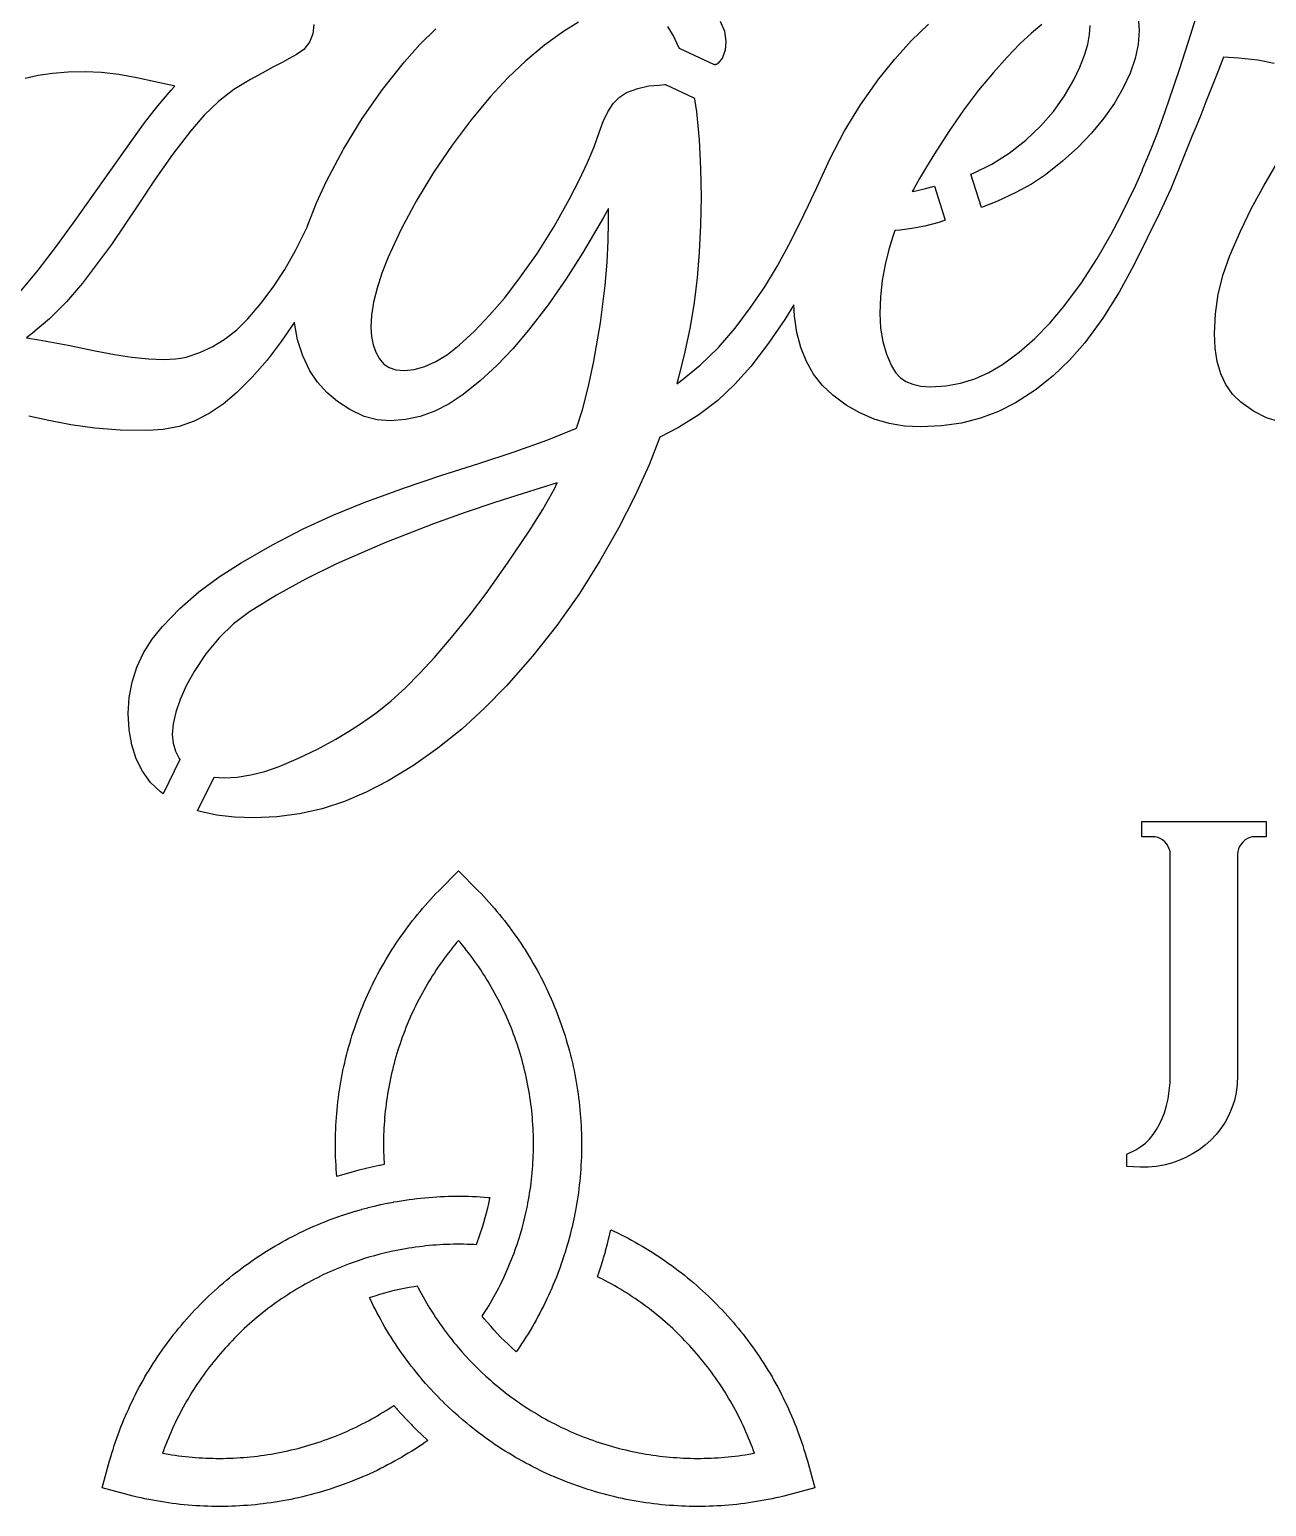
# Model space of a CAD drawing. Header units: inches. Extents: x 0 to 16, y 0 to 9.5.
# Drawn here: x 7.108 to 9.679, y 3.78 to 6.85 of the extents above; entities that cross this region are included whole.
import ezdxf

# ---------------------------------------------------------------- set-up
doc = ezdxf.new("R2010")
doc.units = ezdxf.units.IN
doc.header["$MEASUREMENT"] = 0
doc.layers.add('CUT', color=7, linetype='Continuous')

msp = doc.modelspace()

# ---------------------------------------------------------------- linework, layer by layer
at = {"layer": 'CUT'}
for points in [[(9.2125, 6.8603), (9.1907, 6.8422), (9.1665, 6.8195), (9.1402, 6.7922), (9.1117, 6.7602), (9.0811, 6.7237), (9.0495, 6.6819), (9.0189, 6.6377), (8.9893, 6.5911), (8.9729, 6.564), (8.9585, 6.5398), (8.9462, 6.5188), (8.943, 6.5131), (8.9475, 6.5138), (8.971, 6.5191), (8.9891, 6.5239), (9.0118, 6.4531), (8.9982, 6.4487), (8.969, 6.4412), (8.9423, 6.4357), (8.9179, 6.4324), (8.9071, 6.4319), (8.9025, 6.4193), (8.8946, 6.3927), (8.8869, 6.3614), (8.8806, 6.3277), (8.8769, 6.2937), (8.8756, 6.2591), (8.8772, 6.2292), (8.8817, 6.2012), (8.8893, 6.1748), (8.8997, 6.1503), (8.908, 6.137), (8.9179, 6.1265), (8.9299, 6.1183), (8.9442, 6.1123), (8.9611, 6.1086), (8.9809, 6.1073), (9.0126, 6.1092), (9.0433, 6.1147), (9.0732, 6.1239), (9.1023, 6.1369), (9.1308, 6.1537), (9.1654, 6.179), (9.1982, 6.2074), (9.2293, 6.2391), (9.2585, 6.274), (9.2948, 6.3234), (9.3274, 6.3734), (9.3564, 6.4241), (9.3757, 6.4609), (9.3929, 6.495), (9.4077, 6.5261), (9.4211, 6.5561), (9.4224, 6.561), (9.4316, 6.5816), (9.4413, 6.6051), (9.452, 6.633), (9.4638, 6.6651), (9.4766, 6.7015), (9.4992, 6.7683), (9.5223, 6.8399), (9.546, 6.9163)], [(9.4129, 6.8759), (9.4149, 6.8472), (9.4128, 6.8186), (9.4064, 6.7892), (9.3961, 6.7592), (9.3817, 6.7284), (9.3633, 6.6967), (9.3413, 6.6651), (9.3159, 6.6344), (9.2873, 6.6046), (9.2553, 6.5759), (9.2199, 6.5479), (9.1907, 6.5285), (9.157, 6.5099), (9.1188, 6.492), (9.0874, 6.4795), (9.065, 6.5491), (9.0703, 6.5511), (9.1085, 6.57), (9.1449, 6.5928), (9.1794, 6.6194), (9.2099, 6.6487), (9.2366, 6.6795), (9.2596, 6.7115), (9.2789, 6.745), (9.2914, 6.7714), (9.3011, 6.7961), (9.3079, 6.8187), (9.3118, 6.8392), (9.3131, 6.8576)], [(7.6992, 6.86), (7.697, 6.8406), (7.69, 6.823), (7.6783, 6.8082), (7.6633, 6.7975), (7.6495, 6.79), (7.6335, 6.7813), (7.6144, 6.771), (7.5922, 6.759), (7.5673, 6.7456), (7.5332, 6.7249), (7.5014, 6.7003), (7.4713, 6.6715), (7.4427, 6.6385), (7.4058, 6.5898), (7.3695, 6.5386), (7.334, 6.4849), (7.2785, 6.4029), (7.2183, 6.3225), (7.1854, 6.2838), (7.1496, 6.2482), (7.1112, 6.2156), (7.102, 6.2091), (7.1278, 6.2048), (7.1883, 6.1936), (7.2451, 6.1818), (7.2847, 6.174), (7.3213, 6.1684), (7.3553, 6.1651), (7.3865, 6.164), (7.4002, 6.1643), (7.4118, 6.1652), (7.423, 6.1668), (7.4341, 6.1687), (7.4623, 6.1781), (7.4892, 6.1906), (7.5148, 6.2064), (7.5389, 6.2255), (7.5618, 6.248), (7.5891, 6.2799), (7.6149, 6.3143), (7.6389, 6.3511), (7.6613, 6.3904), (7.6857, 6.4391), (7.6875, 6.4451), (7.7047, 6.4893), (7.7256, 6.5344), (7.7612, 6.6009), (7.8, 6.6644), (7.8422, 6.725), (7.8876, 6.7827), (7.9193, 6.8182), (7.9532, 6.8508)], [(8.2496, 6.8648), (8.2184, 6.8455), (8.1787, 6.8168), (8.1401, 6.7846), (8.1028, 6.7491), (8.0667, 6.7102), (8.0264, 6.6621), (7.9869, 6.6095), (7.9482, 6.5522), (7.9122, 6.493), (7.8808, 6.4344), (7.8539, 6.3765), (7.8408, 6.3433), (7.8307, 6.312), (7.8235, 6.2828), (7.8193, 6.2556), (7.8179, 6.2306), (7.819, 6.2115), (7.8224, 6.1943), (7.8281, 6.1787), (7.8356, 6.165), (7.8449, 6.1544), (7.8559, 6.1471), (7.8698, 6.1425), (7.887, 6.1409), (7.908, 6.1429), (7.93, 6.149), (7.9529, 6.1594), (7.9768, 6.1743), (8.0017, 6.1938), (8.0335, 6.223), (8.0647, 6.2556), (8.0955, 6.2913), (8.1256, 6.3304), (8.1639, 6.3851), (8.1987, 6.4403), (8.2302, 6.4962), (8.2508, 6.5364), (8.268, 6.5731), (8.2819, 6.6061), (8.2924, 6.6358), (8.3004, 6.6586), (8.3101, 6.6787), (8.3213, 6.6956), (8.3345, 6.7091), (8.3493, 6.7184), (8.3725, 6.7273), (8.3954, 6.7325), (8.4171, 6.7342), (8.4288, 6.7352), (8.4293, 6.7352), (8.4299, 6.7352), (8.4304, 6.7351), (8.4309, 6.7349), (8.4313, 6.7348), (8.4878, 6.7086), (8.4882, 6.7084), (8.4886, 6.7081), (8.489, 6.7078), (8.4894, 6.7075), (8.4897, 6.7071), (8.49, 6.7067), (8.4902, 6.7063), (8.4904, 6.7058), (8.4905, 6.7053), (8.4906, 6.7049), (8.4946, 6.6786), (8.5002, 6.62), (8.5031, 6.561), (8.5041, 6.5015), (8.5032, 6.4429), (8.5005, 6.3869), (8.496, 6.3334), (8.4898, 6.2825), (8.4813, 6.232), (8.4705, 6.18), (8.4572, 6.1263), (8.4536, 6.1135), (8.4616, 6.1189), (8.5023, 6.152), (8.5401, 6.1886), (8.575, 6.229), (8.6072, 6.2717), (8.6366, 6.3148), (8.6631, 6.3581), (8.6868, 6.4018), (8.7081, 6.4445), (8.7275, 6.4842), (8.7447, 6.5209), (8.7647, 6.5651), (8.7652, 6.565), (8.7717, 6.5798), (8.8018, 6.6374), (8.8359, 6.6932), (8.8739, 6.7472), (8.9067, 6.7882), (8.941, 6.8261), (8.9769, 6.8609)], [(8.544, 6.8668), (8.5529, 6.846), (8.5558, 6.8244), (8.5542, 6.8067), (8.549, 6.7914), (8.5485, 6.7908), (8.5485, 6.7908), (8.5484, 6.7907), (8.5396, 6.7797), (8.5393, 6.7794), (8.5389, 6.779), (8.5385, 6.7787), (8.5381, 6.7785), (8.5354, 6.777), (8.5349, 6.7768), (8.5344, 6.7766), (8.5339, 6.7765), (8.5334, 6.7764), (8.5329, 6.7764), (8.5324, 6.7764), (8.5319, 6.7765), (8.5314, 6.7767), (8.5309, 6.7769), (8.4607, 6.8093), (8.4603, 6.8095), (8.4599, 6.8098), (8.4595, 6.8101), (8.4592, 6.8104), (8.4589, 6.8107), (8.4586, 6.8111), (8.4584, 6.8115), (8.4582, 6.8119), (8.4579, 6.8125), (8.4472, 6.8367), (8.4354, 6.8562)], [(9.6954, 6.7789), (9.6612, 6.7856), (9.6223, 6.7902), (9.5901, 6.7919), (9.5795, 6.7648), (9.5659, 6.7304), (9.5537, 6.6994), (9.5427, 6.6719), (9.533, 6.6477), (9.5246, 6.6271), (9.502, 6.5716), (9.4806, 6.5183), (9.457, 6.4682), (9.4316, 6.4156), (9.404, 6.36), (9.3735, 6.3038), (9.3394, 6.2499), (9.3017, 6.1987), (9.2703, 6.1625), (9.2359, 6.1295), (9.1984, 6.0999), (9.1579, 6.0735), (9.1227, 6.0556), (9.0853, 6.0416), (9.0457, 6.0316), (9.004, 6.0256), (8.9602, 6.0237), (8.9272, 6.0255), (8.8951, 6.0309), (8.8642, 6.0401), (8.8344, 6.0529), (8.8059, 6.0692), (8.7784, 6.0893), (8.7567, 6.1098), (8.7381, 6.1333), (8.723, 6.1595), (8.7113, 6.1884), (8.7031, 6.2198), (8.6982, 6.2536), (8.6971, 6.2776), (8.6783, 6.2467), (8.6446, 6.1977), (8.6075, 6.1495), (8.5747, 6.1125), (8.5387, 6.0789), (8.4995, 6.0488), (8.4574, 6.0223), (8.4183, 6.0024), (8.396, 5.945), (8.3668, 5.8799), (8.3328, 5.8133), (8.2941, 5.7451), (8.2512, 5.6771), (8.2045, 5.6112), (8.1541, 5.5474), (8.0999, 5.4857), (8.0541, 5.4389), (8.0066, 5.3957), (7.9573, 5.3561), (7.9063, 5.3202), (7.8536, 5.2879), (7.8084, 5.2644), (7.7627, 5.2452), (7.7164, 5.2302), (7.6697, 5.2195), (7.6225, 5.2131), (7.5749, 5.211), (7.5344, 5.2124), (7.4973, 5.2168), (7.4633, 5.2241), (7.4577, 5.226), (7.492, 5.2957), (7.5128, 5.2946), (7.54, 5.296), (7.568, 5.3004), (7.5971, 5.3077), (7.6271, 5.3181), (7.6677, 5.335), (7.7069, 5.354), (7.7448, 5.375), (7.7712, 5.3909), (7.7944, 5.4055), (7.8143, 5.4188), (7.8308, 5.4306), (7.8599, 5.4546), (7.8895, 5.4817), (7.9194, 5.5117), (7.9498, 5.5447), (7.9891, 5.5901), (8.0248, 5.6344), (8.0572, 5.6776), (8.1015, 5.7408), (8.1471, 5.8073), (8.1756, 5.8521), (8.2001, 5.8963), (8.2054, 5.9076), (8.1343, 5.8851), (8.0758, 5.8667), (8.0138, 5.8457), (7.948, 5.8222), (7.847, 5.7827), (7.7466, 5.7388), (7.6822, 5.7073), (7.6218, 5.6741), (7.5658, 5.6395), (7.5326, 5.6141), (7.5023, 5.585), (7.475, 5.5521), (7.4504, 5.5154), (7.4339, 5.4853), (7.4211, 5.4571), (7.4121, 5.4308), (7.4068, 5.4066), (7.4051, 5.3844), (7.4067, 5.3662), (7.4114, 5.3497), (7.4192, 5.3346), (7.4209, 5.3324), (7.3859, 5.2613), (7.3808, 5.2649), (7.3601, 5.2849), (7.3432, 5.3081), (7.3301, 5.3341), (7.3209, 5.3629), (7.3155, 5.3943), (7.3137, 5.4283), (7.3156, 5.4614), (7.3216, 5.4935), (7.3315, 5.5244), (7.3454, 5.554), (7.3632, 5.5823), (7.3848, 5.6091), (7.4209, 5.6462), (7.4602, 5.6806), (7.5028, 5.7123), (7.5485, 5.7412), (7.6132, 5.7783), (7.6774, 5.8115), (7.741, 5.8409), (7.8038, 5.8663), (7.8856, 5.8961), (7.9651, 5.9233), (8.042, 5.9478), (8.1157, 5.9717), (8.1857, 5.9969), (8.2455, 6.0208), (8.2577, 6.0594), (8.2704, 6.1082), (8.2815, 6.1601), (8.2949, 6.2397), (8.3045, 6.3174), (8.3087, 6.3662), (8.3113, 6.4104), (8.3121, 6.45), (8.3118, 6.4715), (8.3115, 6.4775), (8.3011, 6.4588), (8.2808, 6.4235), (8.258, 6.3848), (8.2241, 6.3311), (8.1867, 6.2776), (8.1458, 6.2244), (8.1132, 6.1861), (8.0797, 6.1511), (8.0453, 6.1195), (8.0099, 6.0912), (7.9806, 6.0718), (7.9508, 6.0565), (7.9204, 6.0454), (7.8897, 6.0388), (7.8585, 6.0365), (7.8309, 6.0387), (7.8041, 6.0452), (7.7744, 6.0598), (7.7487, 6.0763), (7.7261, 6.0952), (7.7069, 6.1165), (7.6911, 6.1401), (7.6761, 6.1714), (7.6653, 6.2048), (7.6589, 6.24), (7.6589, 6.2411), (7.6317, 6.2011), (7.6022, 6.1627), (7.5714, 6.1273), (7.5392, 6.095), (7.5109, 6.0711), (7.4814, 6.0514), (7.4508, 6.0359), (7.4191, 6.0248), (7.3864, 6.0181), (7.3532, 6.0159), (7.297, 6.0172), (7.2442, 6.0212), (7.1945, 6.0278), (7.1484, 6.0369), (7.1066, 6.0459)], [(7.0892, 6.3042), (7.1262, 6.3496), (7.1642, 6.3991), (7.2032, 6.4528), (7.2618, 6.5356), (7.3193, 6.6166), (7.3476, 6.6553), (7.3753, 6.6909), (7.4025, 6.7233), (7.4102, 6.7318), (7.4048, 6.733), (7.3696, 6.7407), (7.3317, 6.749), (7.2938, 6.756), (7.2579, 6.7602), (7.2238, 6.7616), (7.1886, 6.7607), (7.156, 6.7581), (7.1261, 6.7538), (7.0994, 6.748)], [(9.7066, 6.0342), (9.6792, 6.0425), (9.6524, 6.0562), (9.6259, 6.0751), (9.609, 6.0918), (9.5951, 6.1116), (9.5844, 6.1343), (9.577, 6.1596), (9.5726, 6.1874), (9.5712, 6.2177), (9.5732, 6.259), (9.5792, 6.2998), (9.5893, 6.3401), (9.6032, 6.3796), (9.6251, 6.4302), (9.6486, 6.4786), (9.6739, 6.5248), (9.6989, 6.568)]]:
    msp.add_lwpolyline(points, dxfattribs=at)
for points in [[(9.6185, 4.6575), (9.6163, 4.6404), (9.6127, 4.624), (9.6076, 4.6082), (9.601, 4.5931), (9.5933, 4.5789), (9.5845, 4.5656), (9.5747, 4.5532), (9.5639, 4.5416), (9.552, 4.531), (9.5394, 4.5213), (9.526, 4.5128), (9.512, 4.5053), (9.4973, 4.4989), (9.4819, 4.4936), (9.4661, 4.4895), (9.4499, 4.4867), (9.4336, 4.4851), (9.417, 4.4849), (9.3893, 4.4865), (9.3893, 4.5122), (9.408, 4.5213), (9.4184, 4.5278), (9.4278, 4.5353), (9.4364, 4.5437), (9.4441, 4.5532), (9.4511, 4.5635), (9.4573, 4.5745), (9.4627, 4.586), (9.4673, 4.5981), (9.4711, 4.6107), (9.4748, 4.6272), (9.4774, 4.6438), (9.479, 4.6605), (9.4795, 4.6776), (9.4795, 5.1348), (9.4789, 5.141), (9.4774, 5.1466), (9.4751, 5.1517), (9.472, 5.1566), (9.468, 5.1612), (9.4634, 5.1652), (9.4587, 5.1682), (9.4536, 5.1702), (9.4482, 5.1715), (9.4418, 5.172), (9.4416, 5.172), (9.44, 5.172), (9.4372, 5.172), (9.4344, 5.172), (9.4327, 5.172), (9.4202, 5.172), (9.4202, 5.2037), (9.6786, 5.2037), (9.6786, 5.172), (9.666, 5.172), (9.6643, 5.172), (9.6616, 5.172), (9.6588, 5.172), (9.6571, 5.172), (9.657, 5.172), (9.6506, 5.1715), (9.6451, 5.1702), (9.6401, 5.1682), (9.6353, 5.1652), (9.6307, 5.1612), (9.6267, 5.1566), (9.6236, 5.1517), (9.6213, 5.1466), (9.6199, 5.141), (9.6192, 5.1348), (9.6192, 4.6749)], [(7.7465, 4.4728), (7.7459, 4.481), (7.7454, 4.4893), (7.7449, 4.4975), (7.7446, 4.5057), (7.7444, 4.514), (7.7442, 4.5222), (7.7441, 4.5305), (7.7441, 4.5387), (7.7442, 4.547), (7.7444, 4.5552), (7.7447, 4.5635), (7.7451, 4.5717), (7.7456, 4.5799), (7.7461, 4.5882), (7.7468, 4.5964), (7.7475, 4.6046), (7.7484, 4.6128), (7.7493, 4.621), (7.7503, 4.6292), (7.7514, 4.6374), (7.7526, 4.6455), (7.7539, 4.6537), (7.7552, 4.6618), (7.7567, 4.6699), (7.7582, 4.678), (7.7599, 4.6861), (7.7616, 4.6942), (7.7634, 4.7022), (7.7653, 4.7102), (7.7673, 4.7182), (7.7693, 4.7262), (7.7715, 4.7342), (7.7738, 4.7421), (7.7761, 4.75), (7.7785, 4.7579), (7.781, 4.7658), (7.7836, 4.7736), (7.7863, 4.7814), (7.7891, 4.7892), (7.7919, 4.7969), (7.7948, 4.8046), (7.7979, 4.8123), (7.801, 4.8199), (7.8041, 4.8275), (7.8074, 4.8351), (7.8108, 4.8427), (7.8142, 4.8502), (7.8177, 4.8576), (7.8213, 4.865), (7.825, 4.8724), (7.8287, 4.8798), (7.8326, 4.8871), (7.8365, 4.8943), (7.8405, 4.9015), (7.8446, 4.9087), (7.8487, 4.9158), (7.853, 4.9229), (7.8573, 4.9299), (7.8617, 4.9369), (7.8661, 4.9439), (7.8707, 4.9507), (7.8753, 4.9576), (7.88, 4.9644), (7.8847, 4.9711), (7.8896, 4.9778), (7.8945, 4.9844), (7.8995, 4.991), (7.9045, 4.9975), (7.9096, 5.004), (7.9148, 5.0104), (7.9201, 5.0167), (7.9254, 5.023), (7.9308, 5.0292), (7.9363, 5.0354), (7.9418, 5.0415), (7.9474, 5.0476), (7.9531, 5.0536), (7.9588, 5.0595), (8, 5.1011), (8.0412, 5.0595), (8.0469, 5.0536), (8.0526, 5.0476), (8.0582, 5.0415), (8.0637, 5.0354), (8.0692, 5.0292), (8.0746, 5.023), (8.0799, 5.0167), (8.0852, 5.0104), (8.0904, 5.004), (8.0955, 4.9975), (8.1005, 4.991), (8.1055, 4.9844), (8.1104, 4.9778), (8.1153, 4.9711), (8.12, 4.9644), (8.1247, 4.9576), (8.1293, 4.9507), (8.1339, 4.9439), (8.1383, 4.9369), (8.1427, 4.9299), (8.147, 4.9229), (8.1513, 4.9158), (8.1554, 4.9087), (8.1595, 4.9015), (8.1635, 4.8943), (8.1674, 4.8871), (8.1713, 4.8798), (8.175, 4.8724), (8.1787, 4.865), (8.1823, 4.8576), (8.1858, 4.8502), (8.1892, 4.8427), (8.1926, 4.8351), (8.1959, 4.8275), (8.199, 4.8199), (8.2021, 4.8123), (8.2052, 4.8046), (8.2081, 4.7969), (8.2109, 4.7892), (8.2137, 4.7814), (8.2164, 4.7736), (8.219, 4.7658), (8.2215, 4.7579), (8.2239, 4.75), (8.2262, 4.7421), (8.2285, 4.7342), (8.2307, 4.7262), (8.2327, 4.7182), (8.2347, 4.7102), (8.2366, 4.7022), (8.2384, 4.6942), (8.2401, 4.6861), (8.2418, 4.678), (8.2433, 4.6699), (8.2448, 4.6618), (8.2461, 4.6537), (8.2474, 4.6455), (8.2486, 4.6374), (8.2497, 4.6292), (8.2507, 4.621), (8.2516, 4.6128), (8.2525, 4.6046), (8.2532, 4.5964), (8.2539, 4.5882), (8.2544, 4.5799), (8.2549, 4.5717), (8.2553, 4.5635), (8.2556, 4.5552), (8.2558, 4.547), (8.2559, 4.5387), (8.2559, 4.5305), (8.2558, 4.5222), (8.2556, 4.514), (8.2554, 4.5057), (8.2551, 4.4975), (8.2546, 4.4893), (8.2541, 4.481), (8.2535, 4.4728), (8.2528, 4.4646), (8.252, 4.4564), (8.2511, 4.4482), (8.2501, 4.44), (8.2491, 4.4318), (8.2479, 4.4236), (8.2467, 4.4155), (8.2453, 4.4073), (8.2439, 4.3992), (8.2432, 4.3952), (8.2431, 4.3952), (8.2412, 4.3851), (8.241, 4.3842), (8.2384, 4.3717), (8.2382, 4.3708), (8.2354, 4.3584), (8.2352, 4.3575), (8.2321, 4.3451), (8.2318, 4.3442), (8.2285, 4.3319), (8.2283, 4.3311), (8.2248, 4.3188), (8.2245, 4.3179), (8.2208, 4.3057), (8.2205, 4.3048), (8.2165, 4.2927), (8.2162, 4.2919), (8.2121, 4.2798), (8.2118, 4.279), (8.2118, 4.279), (8.2092, 4.2721), (8.2063, 4.2643), (8.2034, 4.2567), (8.2003, 4.249), (8.1971, 4.2414), (8.1939, 4.2338), (8.1906, 4.2262), (8.1872, 4.2187), (8.1837, 4.2113), (8.1801, 4.2038), (8.1765, 4.1964), (8.1728, 4.1891), (8.169, 4.1817), (8.1651, 4.1745), (8.1611, 4.1672), (8.1571, 4.16), (8.1529, 4.1529), (8.1487, 4.1458), (8.1445, 4.1388), (8.1401, 4.1318), (8.1357, 4.1248), (8.1312, 4.1179), (8.1266, 4.111), (8.1219, 4.1042), (8.12, 4.1016), (8.1185, 4.1029), (8.1107, 4.1099), (8.1031, 4.117), (8.0956, 4.1241), (8.0883, 4.1315), (8.081, 4.139), (8.074, 4.1466), (8.067, 4.1544), (8.0602, 4.1623), (8.0536, 4.1702), (8.0493, 4.1755), (8.0516, 4.179), (8.0555, 4.185), (8.0593, 4.1911), (8.063, 4.1972), (8.0666, 4.2034), (8.0702, 4.2096), (8.0737, 4.2158), (8.0771, 4.2221), (8.0805, 4.2284), (8.0838, 4.2347), (8.087, 4.2411), (8.0902, 4.2475), (8.0933, 4.254), (8.0963, 4.2605), (8.0993, 4.267), (8.1021, 4.2735), (8.1049, 4.2801), (8.1077, 4.2867), (8.1103, 4.2934), (8.1129, 4.3), (8.1154, 4.3067), (8.1179, 4.3134), (8.1181, 4.3142), (8.1181, 4.3142), (8.1216, 4.3242), (8.1253, 4.3355), (8.1288, 4.3468), (8.1321, 4.3582), (8.1351, 4.3697), (8.138, 4.3812), (8.1406, 4.3927), (8.1431, 4.4044), (8.1444, 4.411), (8.1444, 4.411), (8.1455, 4.417), (8.1467, 4.424), (8.1479, 4.4311), (8.149, 4.4382), (8.15, 4.4452), (8.1509, 4.4523), (8.1517, 4.4594), (8.1525, 4.4665), (8.1532, 4.4737), (8.1538, 4.4808), (8.1543, 4.4879), (8.1548, 4.4951), (8.1552, 4.5022), (8.1555, 4.5093), (8.1557, 4.5165), (8.1558, 4.5236), (8.1559, 4.5308), (8.1559, 4.538), (8.1558, 4.5451), (8.1556, 4.5523), (8.1554, 4.5594), (8.155, 4.5665), (8.1546, 4.5737), (8.1541, 4.5808), (8.1536, 4.588), (8.1529, 4.5951), (8.1522, 4.6022), (8.1514, 4.6093), (8.1505, 4.6164), (8.1496, 4.6235), (8.1485, 4.6306), (8.1474, 4.6376), (8.1463, 4.6447), (8.145, 4.6517), (8.1437, 4.6587), (8.1422, 4.6658), (8.1407, 4.6728), (8.1392, 4.6797), (8.1375, 4.6867), (8.1358, 4.6936), (8.134, 4.7006), (8.1321, 4.7075), (8.1302, 4.7143), (8.1282, 4.7212), (8.1261, 4.728), (8.1239, 4.7349), (8.1216, 4.7416), (8.1193, 4.7484), (8.1169, 4.7551), (8.1144, 4.7619), (8.1119, 4.7685), (8.1093, 4.7752), (8.1066, 4.7818), (8.1038, 4.7884), (8.101, 4.795), (8.0981, 4.8015), (8.0951, 4.808), (8.0921, 4.8145), (8.0889, 4.8209), (8.0858, 4.8273), (8.0825, 4.8337), (8.0792, 4.84), (8.0758, 4.8463), (8.0723, 4.8526), (8.0688, 4.8588), (8.0652, 4.865), (8.0615, 4.8711), (8.0578, 4.8772), (8.054, 4.8833), (8.0501, 4.8893), (8.0461, 4.8953), (8.0421, 4.9012), (8.0381, 4.9071), (8.0339, 4.9129), (8.0298, 4.9187), (8.0255, 4.9244), (8.0212, 4.9301), (8.0168, 4.9358), (8.0124, 4.9414), (8.0078, 4.947), (8.0033, 4.9525), (8, 4.9563), (7.9967, 4.9525), (7.9922, 4.947), (7.9876, 4.9414), (7.9832, 4.9358), (7.9788, 4.9301), (7.9745, 4.9244), (7.9702, 4.9187), (7.9661, 4.9129), (7.9619, 4.9071), (7.9579, 4.9012), (7.9539, 4.8953), (7.9499, 4.8893), (7.946, 4.8833), (7.9422, 4.8772), (7.9385, 4.8711), (7.9348, 4.865), (7.9312, 4.8588), (7.9277, 4.8526), (7.9242, 4.8463), (7.9208, 4.84), (7.9175, 4.8337), (7.9142, 4.8273), (7.9111, 4.8209), (7.9079, 4.8145), (7.9049, 4.808), (7.9019, 4.8015), (7.899, 4.795), (7.8962, 4.7884), (7.8934, 4.7818), (7.8907, 4.7752), (7.8881, 4.7685), (7.8856, 4.7619), (7.8831, 4.7551), (7.8807, 4.7484), (7.8784, 4.7416), (7.8761, 4.7349), (7.8739, 4.728), (7.8718, 4.7212), (7.8698, 4.7143), (7.8679, 4.7075), (7.866, 4.7006), (7.8642, 4.6936), (7.8625, 4.6867), (7.8608, 4.6797), (7.8593, 4.6728), (7.8578, 4.6658), (7.8563, 4.6587), (7.855, 4.6517), (7.8537, 4.6447), (7.8526, 4.6376), (7.8515, 4.6306), (7.8504, 4.6235), (7.8495, 4.6164), (7.8486, 4.6093), (7.8478, 4.6022), (7.8471, 4.5951), (7.8464, 4.588), (7.8459, 4.5808), (7.8454, 4.5737), (7.845, 4.5665), (7.8446, 4.5594), (7.8444, 4.5523), (7.8442, 4.5451), (7.8441, 4.538), (7.8441, 4.5308), (7.8442, 4.5236), (7.8443, 4.5165), (7.8445, 4.5093), (7.8448, 4.5022), (7.8452, 4.4951), (7.8455, 4.4905), (7.8371, 4.4889), (7.8348, 4.4884), (7.8223, 4.4858), (7.8201, 4.4853), (7.8076, 4.4824), (7.8052, 4.4819), (7.7928, 4.4788), (7.7906, 4.4782), (7.7783, 4.4749), (7.776, 4.4743), (7.7638, 4.4707), (7.7614, 4.47), (7.7492, 4.4663), (7.7471, 4.4656)], [(7.2749, 3.8748), (7.2772, 3.8828), (7.2795, 3.8907), (7.2819, 3.8986), (7.2845, 3.9064), (7.2871, 3.9142), (7.2898, 3.922), (7.2926, 3.9298), (7.2954, 3.9375), (7.2984, 3.9452), (7.3014, 3.9529), (7.3045, 3.9605), (7.3077, 3.9681), (7.311, 3.9757), (7.3144, 3.9832), (7.3178, 3.9907), (7.3214, 3.9982), (7.325, 4.0056), (7.3287, 4.013), (7.3324, 4.0203), (7.3363, 4.0276), (7.3402, 4.0348), (7.3443, 4.042), (7.3483, 4.0492), (7.3525, 4.0563), (7.3568, 4.0634), (7.3611, 4.0704), (7.3655, 4.0774), (7.37, 4.0843), (7.3745, 4.0912), (7.3792, 4.098), (7.3839, 4.1048), (7.3886, 4.1115), (7.3935, 4.1182), (7.3984, 4.1248), (7.4034, 4.1314), (7.4085, 4.1379), (7.4136, 4.1443), (7.4188, 4.1507), (7.4241, 4.1571), (7.4294, 4.1633), (7.4349, 4.1696), (7.4403, 4.1757), (7.4459, 4.1818), (7.4515, 4.1879), (7.4572, 4.1938), (7.4629, 4.1997), (7.4688, 4.2056), (7.4746, 4.2114), (7.4806, 4.2171), (7.4866, 4.2228), (7.4926, 4.2284), (7.4988, 4.2339), (7.5049, 4.2393), (7.5112, 4.2447), (7.5175, 4.25), (7.5239, 4.2553), (7.5303, 4.2605), (7.5367, 4.2656), (7.5433, 4.2706), (7.5499, 4.2756), (7.5565, 4.2805), (7.5632, 4.2853), (7.5699, 4.2901), (7.5767, 4.2947), (7.5836, 4.2993), (7.5905, 4.3038), (7.5974, 4.3083), (7.6044, 4.3127), (7.6115, 4.317), (7.6185, 4.3212), (7.6257, 4.3253), (7.6329, 4.3294), (7.6401, 4.3334), (7.6473, 4.3373), (7.6546, 4.3411), (7.662, 4.3448), (7.6694, 4.3485), (7.6768, 4.3521), (7.6843, 4.3556), (7.6918, 4.359), (7.6993, 4.3623), (7.7069, 4.3656), (7.7145, 4.3687), (7.7222, 4.3718), (7.7299, 4.3748), (7.7376, 4.3777), (7.7453, 4.3806), (7.7492, 4.382), (7.7492, 4.3819), (7.7589, 4.3853), (7.7598, 4.3856), (7.7719, 4.3896), (7.7727, 4.3898), (7.7849, 4.3936), (7.7858, 4.3939), (7.7981, 4.3974), (7.799, 4.3976), (7.8113, 4.4009), (7.8122, 4.4011), (7.8245, 4.4042), (7.8255, 4.4044), (7.8379, 4.4073), (7.8388, 4.4075), (7.8513, 4.4101), (7.8521, 4.4103), (7.8647, 4.4127), (7.8655, 4.4128), (7.8655, 4.4128), (7.8728, 4.4141), (7.8809, 4.4155), (7.8891, 4.4167), (7.8972, 4.4179), (7.9054, 4.419), (7.9136, 4.42), (7.9218, 4.4209), (7.93, 4.4217), (7.9382, 4.4224), (7.9464, 4.4231), (7.9547, 4.4236), (7.9629, 4.424), (7.9711, 4.4244), (7.9794, 4.4247), (7.9876, 4.4249), (7.9959, 4.4249), (8.0041, 4.4249), (8.0124, 4.4249), (8.0206, 4.4247), (8.0289, 4.4244), (8.0371, 4.424), (8.0453, 4.4236), (8.0536, 4.4231), (8.0618, 4.4224), (8.065, 4.4221), (8.0647, 4.4201), (8.0625, 4.4099), (8.0602, 4.3998), (8.0577, 4.3897), (8.055, 4.3796), (8.0521, 4.3696), (8.0491, 4.3597), (8.0458, 4.3498), (8.0424, 4.34), (8.0388, 4.3302), (8.0364, 4.3239), (8.0322, 4.3242), (8.025, 4.3245), (8.0179, 4.3247), (8.0107, 4.3249), (8.0036, 4.3249), (7.9964, 4.3249), (7.9893, 4.3249), (7.9821, 4.3247), (7.975, 4.3245), (7.9678, 4.3242), (7.9607, 4.3238), (7.9535, 4.3233), (7.9464, 4.3228), (7.9393, 4.3221), (7.9322, 4.3214), (7.9251, 4.3206), (7.918, 4.3198), (7.9109, 4.3188), (7.9038, 4.3178), (7.8967, 4.3167), (7.8897, 4.3156), (7.8826, 4.3143), (7.8819, 4.3142), (7.8819, 4.3142), (7.8714, 4.3122), (7.8598, 4.3097), (7.8483, 4.3071), (7.8368, 4.3042), (7.8253, 4.3011), (7.8139, 4.2979), (7.8026, 4.2944), (7.7913, 4.2907), (7.7849, 4.2885), (7.7849, 4.2885), (7.7791, 4.2865), (7.7724, 4.284), (7.7657, 4.2815), (7.7591, 4.2789), (7.7524, 4.2762), (7.7458, 4.2735), (7.7393, 4.2706), (7.7327, 4.2678), (7.7262, 4.2648), (7.7197, 4.2618), (7.7133, 4.2586), (7.7069, 4.2555), (7.7005, 4.2522), (7.6942, 4.2489), (7.6879, 4.2455), (7.6816, 4.2421), (7.6754, 4.2386), (7.6692, 4.235), (7.6631, 4.2313), (7.6569, 4.2276), (7.6509, 4.2238), (7.6449, 4.2199), (7.6389, 4.216), (7.6329, 4.212), (7.6271, 4.208), (7.6212, 4.2039), (7.6154, 4.1997), (7.6096, 4.1954), (7.6039, 4.1911), (7.5983, 4.1867), (7.5927, 4.1823), (7.5871, 4.1778), (7.5816, 4.1733), (7.5761, 4.1687), (7.5707, 4.164), (7.5653, 4.1593), (7.56, 4.1545), (7.5548, 4.1496), (7.5496, 4.1447), (7.5444, 4.1397), (7.5393, 4.1347), (7.5343, 4.1297), (7.5293, 4.1245), (7.5244, 4.1193), (7.5195, 4.1141), (7.5147, 4.1088), (7.5099, 4.1035), (7.5052, 4.0981), (7.5006, 4.0926), (7.496, 4.0871), (7.4915, 4.0816), (7.487, 4.076), (7.4826, 4.0704), (7.4783, 4.0647), (7.474, 4.0589), (7.4698, 4.0531), (7.4657, 4.0473), (7.4616, 4.0414), (7.4576, 4.0355), (7.4536, 4.0296), (7.4498, 4.0235), (7.4459, 4.0175), (7.4422, 4.0114), (7.4385, 4.0053), (7.4349, 3.9991), (7.4313, 3.9929), (7.4279, 3.9866), (7.4245, 3.9804), (7.4211, 3.974), (7.4178, 3.9677), (7.4146, 3.9613), (7.4115, 3.9549), (7.4084, 3.9484), (7.4054, 3.9419), (7.4025, 3.9354), (7.3997, 3.9288), (7.3969, 3.9222), (7.3942, 3.9156), (7.3916, 3.9089), (7.389, 3.9023), (7.3865, 3.8956), (7.3848, 3.8908), (7.3898, 3.8899), (7.3968, 3.8887), (7.4039, 3.8876), (7.411, 3.8865), (7.4181, 3.8855), (7.4252, 3.8846), (7.4323, 3.8838), (7.4394, 3.8831), (7.4465, 3.8824), (7.4536, 3.8819), (7.4608, 3.8814), (7.4679, 3.8809), (7.4751, 3.8806), (7.4822, 3.8803), (7.4894, 3.8801), (7.4965, 3.88), (7.5037, 3.88), (7.5108, 3.88), (7.518, 3.8802), (7.5251, 3.8804), (7.5323, 3.8807), (7.5394, 3.881), (7.5465, 3.8815), (7.5537, 3.882), (7.5608, 3.8826), (7.5679, 3.8832), (7.575, 3.884), (7.5821, 3.8848), (7.5892, 3.8857), (7.5963, 3.8867), (7.6034, 3.8878), (7.6105, 3.8889), (7.6175, 3.8901), (7.6245, 3.8914), (7.6316, 3.8928), (7.6386, 3.8942), (7.6455, 3.8958), (7.6525, 3.8974), (7.6595, 3.899), (7.6664, 3.9008), (7.6733, 3.9026), (7.6802, 3.9045), (7.6871, 3.9065), (7.6939, 3.9086), (7.7008, 3.9107), (7.7076, 3.9129), (7.7143, 3.9152), (7.7211, 3.9175), (7.7278, 3.92), (7.7345, 3.9225), (7.7412, 3.925), (7.7478, 3.9277), (7.7545, 3.9304), (7.7611, 3.9332), (7.7676, 3.936), (7.7741, 3.939), (7.7806, 3.942), (7.7871, 3.9451), (7.7935, 3.9482), (7.7999, 3.9514), (7.8062, 3.9547), (7.8126, 3.9581), (7.8188, 3.9615), (7.8251, 3.965), (7.8313, 3.9686), (7.8374, 3.9722), (7.8436, 3.9759), (7.8496, 3.9796), (7.8557, 3.9835), (7.8617, 3.9874), (7.8655, 3.9899), (7.8711, 3.9834), (7.8726, 3.9817), (7.8811, 3.9722), (7.8827, 3.9705), (7.8914, 3.9611), (7.8931, 3.9593), (7.902, 3.9501), (7.9036, 3.9485), (7.9126, 3.9395), (7.9143, 3.9379), (7.9235, 3.929), (7.9252, 3.9273), (7.9346, 3.9186), (7.9362, 3.9171), (7.9303, 3.913), (7.9235, 3.9084), (7.9166, 3.9038), (7.9097, 3.8993), (7.9027, 3.8949), (7.8957, 3.8906), (7.8887, 3.8863), (7.8816, 3.8821), (7.8744, 3.878), (7.8672, 3.874), (7.86, 3.87), (7.8527, 3.8662), (7.8454, 3.8624), (7.838, 3.8587), (7.8306, 3.855), (7.8231, 3.8515), (7.8157, 3.848), (7.8081, 3.8446), (7.8006, 3.8413), (7.793, 3.8381), (7.7854, 3.835), (7.7777, 3.8319), (7.77, 3.829), (7.7623, 3.8261), (7.7545, 3.8233), (7.7467, 3.8206), (7.7389, 3.8179), (7.7311, 3.8154), (7.7232, 3.8129), (7.7153, 3.8106), (7.7074, 3.8083), (7.6994, 3.8061), (7.6914, 3.804), (7.6834, 3.802), (7.6754, 3.8), (7.6674, 3.7982), (7.6593, 3.7964), (7.6513, 3.7947), (7.6432, 3.7932), (7.635, 3.7917), (7.6269, 3.7903), (7.6188, 3.789), (7.6106, 3.7877), (7.6024, 3.7866), (7.5943, 3.7856), (7.5861, 3.7846), (7.5779, 3.7837), (7.5697, 3.783), (7.5614, 3.7823), (7.5532, 3.7817), (7.545, 3.7812), (7.5367, 3.7808), (7.5285, 3.7804), (7.5203, 3.7802), (7.512, 3.7801), (7.5038, 3.78), (7.4955, 3.78), (7.4873, 3.7802), (7.479, 3.7804), (7.4708, 3.7807), (7.4625, 3.7811), (7.4543, 3.7816), (7.4461, 3.7821), (7.4379, 3.7828), (7.4297, 3.7836), (7.4215, 3.7844), (7.4133, 3.7854), (7.4051, 3.7864), (7.3969, 3.7875), (7.3887, 3.7887), (7.3806, 3.79), (7.3725, 3.7914), (7.3644, 3.7929), (7.3563, 3.7944), (7.3482, 3.7961), (7.3401, 3.7978), (7.3321, 3.7996), (7.324, 3.8016), (7.316, 3.8036), (7.2594, 3.8184)], [(8.3232, 4.3521), (8.3306, 4.3485), (8.338, 4.3448), (8.3454, 4.3411), (8.3527, 4.3373), (8.3599, 4.3334), (8.3671, 4.3294), (8.3743, 4.3253), (8.3815, 4.3212), (8.3885, 4.317), (8.3956, 4.3127), (8.4026, 4.3083), (8.4095, 4.3038), (8.4164, 4.2993), (8.4233, 4.2947), (8.4301, 4.2901), (8.4368, 4.2853), (8.4435, 4.2805), (8.4501, 4.2756), (8.4567, 4.2706), (8.4633, 4.2656), (8.4697, 4.2605), (8.4761, 4.2553), (8.4825, 4.25), (8.4888, 4.2447), (8.4951, 4.2393), (8.5012, 4.2339), (8.5074, 4.2284), (8.5134, 4.2228), (8.5194, 4.2171), (8.5254, 4.2114), (8.5312, 4.2056), (8.5371, 4.1997), (8.5428, 4.1938), (8.5485, 4.1879), (8.5541, 4.1818), (8.5597, 4.1757), (8.5651, 4.1696), (8.5706, 4.1633), (8.5759, 4.1571), (8.5812, 4.1507), (8.5864, 4.1443), (8.5915, 4.1379), (8.5966, 4.1314), (8.6016, 4.1248), (8.6065, 4.1182), (8.6114, 4.1115), (8.6161, 4.1048), (8.6208, 4.098), (8.6255, 4.0912), (8.63, 4.0843), (8.6345, 4.0774), (8.6389, 4.0704), (8.6432, 4.0634), (8.6475, 4.0563), (8.6517, 4.0492), (8.6557, 4.042), (8.6598, 4.0348), (8.6637, 4.0276), (8.6676, 4.0203), (8.6713, 4.013), (8.675, 4.0056), (8.6786, 3.9982), (8.6822, 3.9907), (8.6856, 3.9832), (8.689, 3.9757), (8.6923, 3.9681), (8.6955, 3.9605), (8.6986, 3.9529), (8.7016, 3.9452), (8.7046, 3.9375), (8.7074, 3.9298), (8.7102, 3.922), (8.7129, 3.9142), (8.7155, 3.9064), (8.7181, 3.8986), (8.7205, 3.8907), (8.7228, 3.8828), (8.7251, 3.8748), (8.7406, 3.8184), (8.684, 3.8036), (8.676, 3.8016), (8.6679, 3.7996), (8.6599, 3.7978), (8.6518, 3.7961), (8.6437, 3.7944), (8.6356, 3.7929), (8.6275, 3.7914), (8.6194, 3.79), (8.6113, 3.7887), (8.6031, 3.7875), (8.5949, 3.7864), (8.5867, 3.7854), (8.5785, 3.7844), (8.5703, 3.7836), (8.5621, 3.7828), (8.5539, 3.7821), (8.5457, 3.7816), (8.5375, 3.7811), (8.5292, 3.7807), (8.521, 3.7804), (8.5127, 3.7802), (8.5045, 3.78), (8.4962, 3.78), (8.488, 3.7801), (8.4797, 3.7802), (8.4715, 3.7804), (8.4633, 3.7808), (8.455, 3.7812), (8.4468, 3.7817), (8.4386, 3.7823), (8.4303, 3.783), (8.4221, 3.7837), (8.4139, 3.7846), (8.4057, 3.7856), (8.3976, 3.7866), (8.3894, 3.7877), (8.3812, 3.789), (8.3731, 3.7903), (8.365, 3.7917), (8.3568, 3.7932), (8.3487, 3.7947), (8.3407, 3.7964), (8.3326, 3.7982), (8.3246, 3.8), (8.3166, 3.802), (8.3086, 3.804), (8.3006, 3.8061), (8.2926, 3.8083), (8.2847, 3.8106), (8.2768, 3.8129), (8.2689, 3.8154), (8.2611, 3.8179), (8.2533, 3.8206), (8.2455, 3.8233), (8.2377, 3.8261), (8.23, 3.829), (8.2223, 3.8319), (8.2146, 3.835), (8.207, 3.8381), (8.1994, 3.8413), (8.1919, 3.8446), (8.1843, 3.848), (8.1769, 3.8515), (8.1694, 3.855), (8.162, 3.8587), (8.1546, 3.8624), (8.1473, 3.8662), (8.14, 3.87), (8.1328, 3.874), (8.1256, 3.878), (8.1184, 3.8821), (8.1113, 3.8863), (8.1043, 3.8906), (8.0973, 3.8949), (8.0903, 3.8993), (8.0834, 3.9038), (8.0765, 3.9084), (8.0697, 3.913), (8.0629, 3.9177), (8.0562, 3.9225), (8.0496, 3.9274), (8.043, 3.9323), (8.0364, 3.9374), (8.0299, 3.9424), (8.0235, 3.9476), (8.0171, 3.9528), (8.0108, 3.9581), (8.0076, 3.9608), (8.0076, 3.9608), (7.9999, 3.9675), (7.9992, 3.9681), (7.9897, 3.9766), (7.989, 3.9772), (7.9797, 3.9859), (7.979, 3.9866), (7.9698, 3.9954), (7.9692, 3.9961), (7.9601, 4.0051), (7.9595, 4.0057), (7.9507, 4.0149), (7.95, 4.0156), (7.9413, 4.0249), (7.9407, 4.0256), (7.9322, 4.0351), (7.9316, 4.0358), (7.9233, 4.0454), (7.9228, 4.046), (7.9228, 4.046), (7.918, 4.0517), (7.9127, 4.0581), (7.9076, 4.0645), (7.9025, 4.071), (7.8975, 4.0775), (7.8925, 4.0841), (7.8876, 4.0908), (7.8828, 4.0975), (7.8781, 4.1042), (7.8734, 4.111), (7.8688, 4.1179), (7.8643, 4.1248), (7.8599, 4.1318), (7.8555, 4.1388), (7.8513, 4.1458), (7.8471, 4.1529), (7.8429, 4.16), (7.8389, 4.1672), (7.8349, 4.1745), (7.831, 4.1817), (7.8272, 4.1891), (7.8235, 4.1964), (7.8199, 4.2038), (7.8163, 4.2113), (7.8149, 4.2142), (7.8168, 4.2149), (7.8268, 4.2181), (7.8367, 4.2212), (7.8467, 4.2241), (7.8568, 4.2268), (7.8669, 4.2293), (7.877, 4.2316), (7.8872, 4.2337), (7.8974, 4.2357), (7.9076, 4.2374), (7.9143, 4.2385), (7.9162, 4.2347), (7.9195, 4.2284), (7.9229, 4.2221), (7.9263, 4.2158), (7.9298, 4.2096), (7.9334, 4.2034), (7.937, 4.1972), (7.9407, 4.1911), (7.9445, 4.185), (7.9484, 4.179), (7.9523, 4.173), (7.9562, 4.1671), (7.9603, 4.1612), (7.9644, 4.1553), (7.9686, 4.1495), (7.9728, 4.1437), (7.9771, 4.138), (7.9814, 4.1323), (7.9859, 4.1267), (7.9903, 4.1211), (7.9949, 4.1156), (7.9995, 4.1101), (8, 4.1095), (8, 4.1096), (8.007, 4.1015), (8.0149, 4.0927), (8.0229, 4.084), (8.0312, 4.0755), (8.0396, 4.0671), (8.0481, 4.0589), (8.0568, 4.0508), (8.0656, 4.0429), (8.0707, 4.0384), (8.0707, 4.0384), (8.0753, 4.0344), (8.0808, 4.0299), (8.0864, 4.0253), (8.092, 4.0209), (8.0976, 4.0165), (8.1033, 4.0121), (8.109, 4.0078), (8.1148, 4.0036), (8.1206, 3.9995), (8.1265, 3.9954), (8.1324, 3.9913), (8.1383, 3.9874), (8.1443, 3.9835), (8.1504, 3.9796), (8.1564, 3.9759), (8.1626, 3.9722), (8.1687, 3.9686), (8.1749, 3.965), (8.1812, 3.9615), (8.1874, 3.9581), (8.1938, 3.9547), (8.2001, 3.9514), (8.2065, 3.9482), (8.2129, 3.9451), (8.2194, 3.942), (8.2259, 3.939), (8.2324, 3.936), (8.2389, 3.9332), (8.2455, 3.9304), (8.2522, 3.9277), (8.2588, 3.925), (8.2655, 3.9225), (8.2722, 3.92), (8.2789, 3.9175), (8.2857, 3.9152), (8.2924, 3.9129), (8.2992, 3.9107), (8.3061, 3.9086), (8.3129, 3.9065), (8.3198, 3.9045), (8.3267, 3.9026), (8.3336, 3.9008), (8.3405, 3.899), (8.3475, 3.8974), (8.3545, 3.8958), (8.3614, 3.8942), (8.3684, 3.8928), (8.3755, 3.8914), (8.3825, 3.8901), (8.3895, 3.8889), (8.3966, 3.8878), (8.4037, 3.8867), (8.4108, 3.8857), (8.4179, 3.8848), (8.425, 3.884), (8.4321, 3.8832), (8.4392, 3.8826), (8.4463, 3.882), (8.4535, 3.8815), (8.4606, 3.881), (8.4677, 3.8807), (8.4749, 3.8804), (8.482, 3.8802), (8.4892, 3.88), (8.4963, 3.88), (8.5035, 3.88), (8.5106, 3.8801), (8.5178, 3.8803), (8.5249, 3.8806), (8.5321, 3.8809), (8.5392, 3.8814), (8.5464, 3.8819), (8.5535, 3.8824), (8.5606, 3.8831), (8.5677, 3.8838), (8.5748, 3.8846), (8.5819, 3.8855), (8.589, 3.8865), (8.5961, 3.8876), (8.6032, 3.8887), (8.6102, 3.8899), (8.6152, 3.8908), (8.6135, 3.8956), (8.611, 3.9023), (8.6084, 3.9089), (8.6058, 3.9156), (8.6031, 3.9222), (8.6003, 3.9288), (8.5975, 3.9354), (8.5946, 3.9419), (8.5916, 3.9484), (8.5885, 3.9549), (8.5854, 3.9613), (8.5822, 3.9677), (8.5789, 3.974), (8.5755, 3.9804), (8.5721, 3.9866), (8.5687, 3.9929), (8.5651, 3.9991), (8.5615, 4.0053), (8.5578, 4.0114), (8.5541, 4.0175), (8.5502, 4.0235), (8.5464, 4.0296), (8.5424, 4.0355), (8.5384, 4.0414), (8.5343, 4.0473), (8.5302, 4.0531), (8.526, 4.0589), (8.5217, 4.0647), (8.5174, 4.0704), (8.513, 4.076), (8.5085, 4.0816), (8.504, 4.0871), (8.4994, 4.0926), (8.4948, 4.0981), (8.4901, 4.1035), (8.4853, 4.1088), (8.4805, 4.1141), (8.4756, 4.1193), (8.4707, 4.1245), (8.4657, 4.1297), (8.4607, 4.1347), (8.4556, 4.1397), (8.4504, 4.1447), (8.4452, 4.1496), (8.44, 4.1545), (8.4347, 4.1593), (8.4293, 4.164), (8.4239, 4.1687), (8.4184, 4.1733), (8.4129, 4.1778), (8.4073, 4.1823), (8.4017, 4.1867), (8.3961, 4.1911), (8.3904, 4.1954), (8.3846, 4.1997), (8.3788, 4.2039), (8.3729, 4.208), (8.3671, 4.212), (8.3611, 4.216), (8.3551, 4.2199), (8.3491, 4.2238), (8.3431, 4.2276), (8.3369, 4.2313), (8.3308, 4.235), (8.3246, 4.2386), (8.3184, 4.2421), (8.3121, 4.2455), (8.3058, 4.2489), (8.2995, 4.2522), (8.2931, 4.2555), (8.289, 4.2575), (8.2918, 4.2656), (8.2925, 4.2678), (8.2965, 4.2799), (8.2972, 4.2821), (8.301, 4.2943), (8.3017, 4.2967), (8.3052, 4.309), (8.3058, 4.3112), (8.3091, 4.3235), (8.3097, 4.3258), (8.3128, 4.3382), (8.3134, 4.3406), (8.3162, 4.353), (8.3167, 4.3551)]]:
    msp.add_lwpolyline(points, close=True, dxfattribs=at)

doc.saveas('drawing.dxf')
